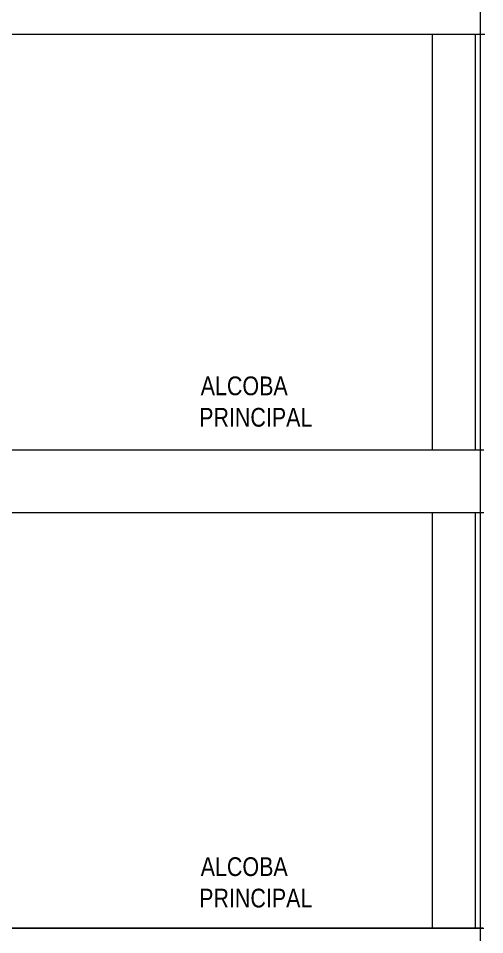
# Model space of a CAD drawing. Extents: x 1270 to 1442, y 932 to 1016.
# Drawn here: x 1433.97 to 1436.96, y 987.39 to 993.25 of the extents above; entities that cross this region are included whole.
import ezdxf

# ---------------------------------------------------------------- set-up
doc = ezdxf.new("R2010")
doc.units = 0
doc.header["$MEASUREMENT"] = 0
doc.layers.add('arquitecturapasito', color=252, linetype='Continuous', lineweight=5)
doc.styles.add('MtXpl_Arial_Narrow', font='')
doc.styles.get('MtXpl_Arial_Narrow').set_extended_font_data('Arial Narrow')

msp = doc.modelspace()

# ---------------------------------------------------------------- linework, layer by layer
at = {"layer": 'arquitecturapasito', "color": 252, "linetype": 'Continuous'}
msp.add_line((1436.9275, 997.6375), (1436.9268, 981.3375), dxfattribs=at)
at = {"layer": 'arquitecturapasito', "color": 252}
for p, q in [((1422.61, 993.1523), (1436.9562, 993.1523)), ((1436.6218, 990.4923), (1436.6218, 993.1523)), ((1436.8976, 990.4923), (1436.8976, 993.1523)), ((1422.61, 990.4923), (1436.951, 990.4923)), ((1422.6173, 990.0923), (1436.951, 990.0923)), ((1436.6218, 987.4323), (1436.6218, 990.0923)), ((1436.8976, 987.4323), (1436.8976, 990.0923)), ((1422.598, 987.434), (1436.9443, 987.434)), ((1422.7267, 987.4323), (1436.951, 987.4323))]:
    msp.add_line(p, q, dxfattribs=at)

# ---------------------------------------------------------------- texts
at = {"layer": 'arquitecturapasito', "color": 252, "style": 'MtXpl_Arial_Narrow'}
for s, p in [('ALCOBA', (1435.1369, 990.8424)), ('PRINCIPAL', (1435.127, 990.6413)), ('ALCOBA', (1435.1369, 987.7652)), ('PRINCIPAL', (1435.127, 987.564))]:
    msp.add_text(s, height=0.12, dxfattribs=at).set_placement(p)

doc.saveas('drawing.dxf')
